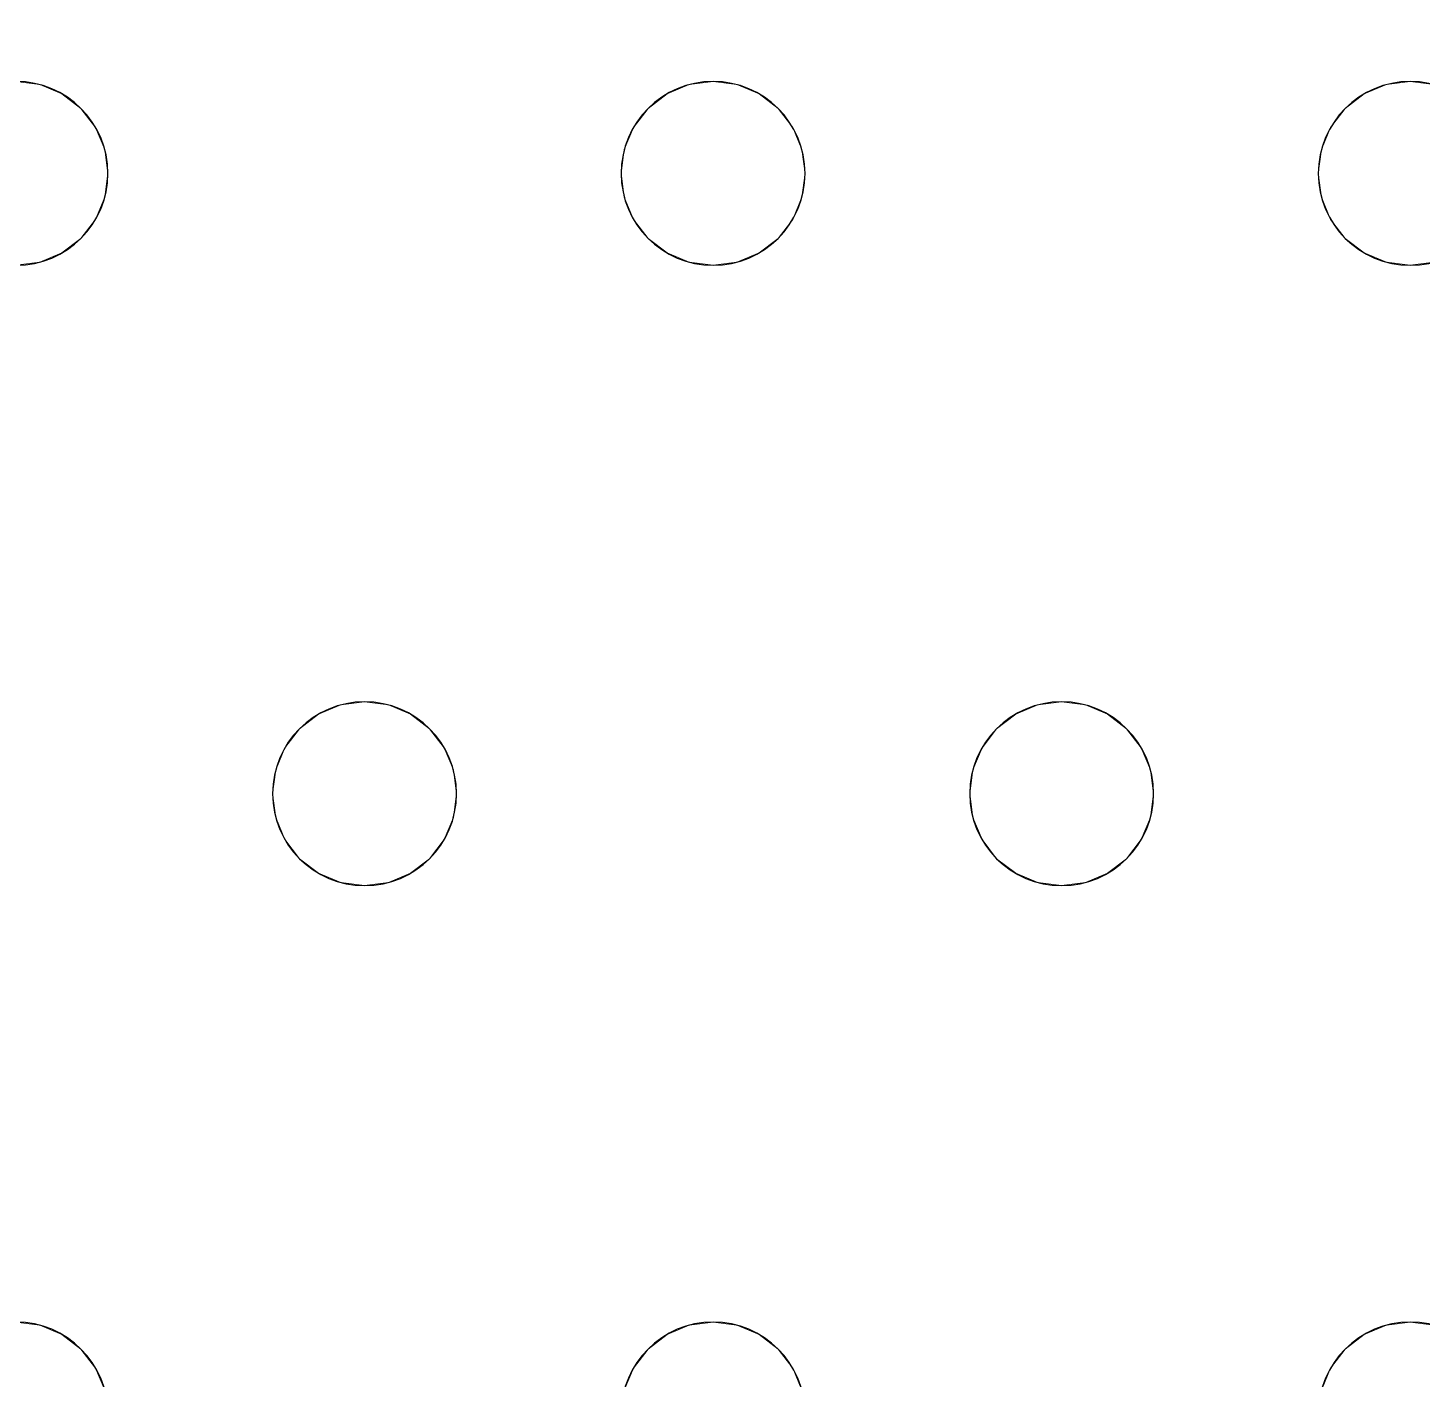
# Model space of a CAD drawing. Header units: millimetres. Extents: x -1 to 1601, y -701 to 1.
# Drawn here: x 1109 to 1169.6, y -150.5 to -91.7 of the extents above; entities that cross this region are included whole.
import ezdxf

# ---------------------------------------------------------------- set-up
doc = ezdxf.new("R2010")
doc.units = ezdxf.units.MM
doc.layers.add('IQ_200_3D', color=1, linetype='Continuous')
doc.layers.add('IQ_204_2D', color=7, linetype='Continuous')

msp = doc.modelspace()

# ---------------------------------------------------------------- linework, layer by layer
at = {"layer": 'IQ_200_3D', "lineweight": 18}
for points, invisible_edges in [([(122.762, -68.034, 850), (1477.238, -68.034, 850), (1477.238, -397.966, 850), (122.762, -397.966, 850)], 10), ([(122.762, -68.034, 860), (122.762, -397.966, 860), (1477.238, -397.966, 860), (1477.238, -68.034, 860)], 5), ([(1138.784, -94, 888), (1137.749, -94.136, 888), (1108.451, -94, 888), (845.451, -73, 888)], 14), ([(1169.118, -94, 888), (1138.784, -94, 888), (845.451, -73, 888), (1475.351, -73, 888)], 11), ([(1138.784, -94, 890), (1169.118, -94, 890), (845.451, -73, 890), (1108.451, -94, 890)], 15), ([(1169.118, -94, 890), (1475.351, -73, 890), (845.451, -73, 890)], 13), ([(1199.451, -94, 888), (1198.416, -94.136, 888), (1169.118, -94, 888), (1475.351, -73, 888)], 14), ([(1169.118, -94, 890), (1198.416, -94.136, 890), (1199.451, -94, 890), (1475.351, -73, 890)], 13), ([(1108.451, -94, 888), (1109.486, -94.136, 888), (1109.486, -94.136, 890), (1108.451, -94, 890)], 10), ([(1109.486, -94.136, 888), (1108.451, -94, 888), (1137.749, -94.136, 888), (1136.784, -94.536, 888)], 10), ([(1137.749, -94.136, 890), (1138.784, -94, 890), (1108.451, -94, 890), (1109.486, -94.136, 890)], 10), ([(1137.749, -94.136, 888), (1138.784, -94, 888), (1138.784, -94, 890), (1137.749, -94.136, 890)], 10), ([(1138.784, -94, 888), (1139.82, -94.136, 888), (1139.82, -94.136, 890), (1138.784, -94, 890)], 10), ([(1168.082, -94.136, 888), (1139.82, -94.136, 888), (1138.784, -94, 888), (1169.118, -94, 888)], 5), ([(1168.082, -94.136, 890), (1169.118, -94, 890), (1138.784, -94, 890), (1139.82, -94.136, 890)], 10), ([(1168.082, -94.136, 888), (1169.118, -94, 888), (1169.118, -94, 890), (1168.082, -94.136, 890)], 10), ([(1169.118, -94, 888), (1170.153, -94.136, 888), (1170.153, -94.136, 890), (1169.118, -94, 890)], 10), ([(1170.153, -94.136, 888), (1169.118, -94, 888), (1198.416, -94.136, 888), (1197.451, -94.536, 888)], 10), ([(1169.118, -94, 890), (1170.153, -94.136, 890), (1198.416, -94.136, 890)], 14), ([(1110.451, -94.536, 890), (1109.486, -94.136, 890), (1109.486, -94.136, 888), (1110.451, -94.536, 888)], 10), ([(1110.451, -94.536, 888), (1109.486, -94.136, 888), (1136.784, -94.536, 888), (1135.956, -95.172, 888)], 10), ([(1136.784, -94.536, 890), (1137.749, -94.136, 890), (1109.486, -94.136, 890), (1110.451, -94.536, 890)], 10), ([(1111.279, -95.172, 890), (1110.451, -94.536, 890), (1110.451, -94.536, 888), (1111.279, -95.172, 888)], 10), ([(1111.279, -95.172, 888), (1110.451, -94.536, 888), (1135.956, -95.172, 888), (1135.32, -96, 888)], 10), ([(1135.956, -95.172, 890), (1136.784, -94.536, 890), (1110.451, -94.536, 890), (1111.279, -95.172, 890)], 10), ([(1136.784, -94.536, 890), (1135.956, -95.172, 890), (1135.956, -95.172, 888), (1136.784, -94.536, 888)], 10), ([(1137.749, -94.136, 890), (1136.784, -94.536, 890), (1136.784, -94.536, 888), (1137.749, -94.136, 888)], 10), ([(1140.784, -94.536, 890), (1139.82, -94.136, 890), (1139.82, -94.136, 888), (1140.784, -94.536, 888)], 10), ([(1167.118, -94.536, 888), (1140.784, -94.536, 888), (1139.82, -94.136, 888), (1168.082, -94.136, 888)], 5), ([(1167.118, -94.536, 890), (1168.082, -94.136, 890), (1139.82, -94.136, 890), (1140.784, -94.536, 890)], 10), ([(1141.613, -95.172, 890), (1140.784, -94.536, 890), (1140.784, -94.536, 888), (1141.613, -95.172, 888)], 10), ([(1141.613, -95.172, 888), (1140.784, -94.536, 888), (1166.289, -95.172, 888), (1165.653, -96, 888)], 10), ([(1140.784, -94.536, 888), (1167.118, -94.536, 888), (1166.289, -95.172, 888)], 13), ([(1166.289, -95.172, 890), (1167.118, -94.536, 890), (1140.784, -94.536, 890), (1141.613, -95.172, 890)], 10), ([(1167.118, -94.536, 890), (1166.289, -95.172, 890), (1166.289, -95.172, 888), (1167.118, -94.536, 888)], 10), ([(1168.082, -94.136, 890), (1167.118, -94.536, 890), (1167.118, -94.536, 888), (1168.082, -94.136, 888)], 10), ([(1111.915, -96, 890), (1111.279, -95.172, 890), (1111.279, -95.172, 888), (1111.915, -96, 888)], 10), ([(1111.915, -96, 888), (1111.279, -95.172, 888), (1135.32, -96, 888), (1134.921, -96.965, 888)], 10), ([(1135.32, -96, 890), (1135.956, -95.172, 890), (1111.279, -95.172, 890), (1111.915, -96, 890)], 10), ([(1135.956, -95.172, 890), (1135.32, -96, 890), (1135.32, -96, 888), (1135.956, -95.172, 888)], 10), ([(1142.248, -96, 890), (1141.613, -95.172, 890), (1141.613, -95.172, 888), (1142.248, -96, 888)], 10), ([(1142.248, -96, 888), (1141.613, -95.172, 888), (1165.653, -96, 888), (1165.254, -96.965, 888)], 10), ([(1165.653, -96, 890), (1166.289, -95.172, 890), (1141.613, -95.172, 890), (1142.248, -96, 890)], 10), ([(1166.289, -95.172, 890), (1165.653, -96, 890), (1165.653, -96, 888), (1166.289, -95.172, 888)], 10), ([(1112.315, -96.965, 890), (1111.915, -96, 890), (1111.915, -96, 888), (1112.315, -96.965, 888)], 10), ([(1112.315, -96.965, 888), (1111.915, -96, 888), (1134.921, -96.965, 888), (1134.784, -98, 888)], 10), ([(1112.315, -96.965, 890), (1134.784, -98, 890), (1134.921, -96.965, 890), (1111.915, -96, 890)], 5), ([(1111.915, -96, 890), (1134.921, -96.965, 890), (1135.32, -96, 890)], 13), ([(1135.32, -96, 890), (1134.921, -96.965, 890), (1134.921, -96.965, 888), (1135.32, -96, 888)], 10), ([(1142.648, -96.965, 890), (1142.248, -96, 890), (1142.248, -96, 888), (1142.648, -96.965, 888)], 10), ([(1142.248, -96, 888), (1165.254, -96.965, 888), (1142.648, -96.965, 888)], 3), ([(1165.254, -96.965, 890), (1165.653, -96, 890), (1142.248, -96, 890), (1142.648, -96.965, 890)], 10), ([(1165.653, -96, 890), (1165.254, -96.965, 890), (1165.254, -96.965, 888), (1165.653, -96, 888)], 10), ([(1112.451, -98, 890), (1112.315, -96.965, 890), (1112.315, -96.965, 888), (1112.451, -98, 888)], 2), ([(1134.784, -98, 888), (1134.921, -99.035, 888), (1112.451, -98, 888), (1112.315, -96.965, 888)], 10), ([(1134.784, -98, 890), (1112.315, -96.965, 890), (1112.451, -98, 890), (1134.921, -99.035, 890)], 5), ([(1134.921, -96.965, 890), (1134.784, -98, 890), (1134.784, -98, 888), (1134.921, -96.965, 888)], 8), ([(1142.784, -98, 890), (1142.648, -96.965, 890), (1142.648, -96.965, 888), (1142.784, -98, 888)], 2), ([(1165.118, -98, 888), (1142.784, -98, 888), (1142.648, -96.965, 888), (1165.254, -96.965, 888)], 5), ([(1165.118, -98, 890), (1165.254, -96.965, 890), (1142.648, -96.965, 890), (1142.784, -98, 890)], 10), ([(1165.254, -96.965, 890), (1165.118, -98, 890), (1165.118, -98, 888), (1165.254, -96.965, 888)], 8), ([(1112.315, -99.035, 890), (1112.451, -98, 890), (1112.451, -98, 888), (1112.315, -99.035, 888)], 8), ([(1112.315, -99.035, 888), (1112.451, -98, 888), (1134.921, -99.035, 888), (1135.32, -100, 888)], 10), ([(1112.315, -99.035, 890), (1135.32, -100, 890), (1134.921, -99.035, 890), (1112.451, -98, 890)], 5), ([(1134.784, -98, 890), (1134.921, -99.035, 890), (1134.921, -99.035, 888), (1134.784, -98, 888)], 2), ([(1142.648, -99.035, 890), (1142.784, -98, 890), (1142.784, -98, 888), (1142.648, -99.035, 888)], 8), ([(1142.784, -98, 888), (1165.118, -98, 888), (1165.254, -99.035, 888), (1142.648, -99.035, 888)], 5), ([(1142.648, -99.035, 890), (1165.653, -100, 890), (1165.254, -99.035, 890), (1142.784, -98, 890)], 5), ([(1165.254, -99.035, 890), (1165.118, -98, 890), (1142.784, -98, 890)], 14), ([(1165.118, -98, 890), (1165.254, -99.035, 890), (1165.254, -99.035, 888), (1165.118, -98, 888)], 2), ([(1111.915, -100, 890), (1112.315, -99.035, 890), (1112.315, -99.035, 888), (1111.915, -100, 888)], 10), ([(1111.915, -100, 888), (1112.315, -99.035, 888), (1135.32, -100, 888), (1123.618, -121, 888)], 14), ([(1111.915, -100, 890), (1123.618, -121, 890), (1135.32, -100, 890), (1112.315, -99.035, 890)], 7), ([(1134.921, -99.035, 890), (1135.32, -100, 890), (1135.32, -100, 888), (1134.921, -99.035, 888)], 10), ([(1142.248, -100, 890), (1142.648, -99.035, 890), (1142.648, -99.035, 888), (1142.248, -100, 888)], 10), ([(1165.653, -100, 888), (1142.248, -100, 888), (1142.648, -99.035, 888), (1165.254, -99.035, 888)], 5), ([(1165.653, -100, 890), (1142.648, -99.035, 890), (1142.248, -100, 890), (1153.951, -121, 890)], 13), ([(1165.254, -99.035, 890), (1165.653, -100, 890), (1165.653, -100, 888), (1165.254, -99.035, 888)], 10), ([(1111.279, -100.828, 890), (1111.915, -100, 890), (1111.915, -100, 888), (1111.279, -100.828, 888)], 10), ([(1123.618, -121, 888), (1111.279, -100.828, 888), (1111.915, -100, 888)], 13), ([(1123.618, -121, 890), (1111.915, -100, 890), (1111.279, -100.828, 890), (1122.582, -121.136, 890)], 5), ([(1135.956, -100.828, 888), (1124.653, -121.136, 888), (1123.618, -121, 888), (1135.32, -100, 888)], 5), ([(1123.618, -121, 890), (1135.956, -100.828, 890), (1135.32, -100, 890)], 13), ([(1135.32, -100, 890), (1135.956, -100.828, 890), (1135.956, -100.828, 888), (1135.32, -100, 888)], 10), ([(1141.613, -100.828, 890), (1142.248, -100, 890), (1142.248, -100, 888), (1141.613, -100.828, 888)], 10), ([(1153.951, -121, 888), (1152.916, -121.136, 888), (1141.613, -100.828, 888), (1142.248, -100, 888)], 10), ([(1141.613, -100.828, 890), (1153.951, -121, 890), (1142.248, -100, 890)], 3), ([(1153.951, -121, 888), (1142.248, -100, 888), (1165.653, -100, 888), (1166.289, -100.828, 888)], 11), ([(1153.951, -121, 890), (1154.986, -121.136, 890), (1166.289, -100.828, 890), (1165.653, -100, 890)], 10), ([(1165.653, -100, 890), (1166.289, -100.828, 890), (1166.289, -100.828, 888), (1165.653, -100, 888)], 10), ([(1110.451, -101.464, 890), (1111.279, -100.828, 890), (1111.279, -100.828, 888), (1110.451, -101.464, 888)], 10), ([(1122.582, -121.136, 888), (1110.451, -101.464, 888), (1111.279, -100.828, 888), (1123.618, -121, 888)], 5), ([(1122.582, -121.136, 890), (1111.279, -100.828, 890), (1110.451, -101.464, 890)], 13), ([(1124.653, -121.136, 890), (1136.784, -101.464, 890), (1135.956, -100.828, 890), (1123.618, -121, 890)], 5), ([(1136.784, -101.464, 888), (1125.618, -121.536, 888), (1124.653, -121.136, 888), (1135.956, -100.828, 888)], 5), ([(1135.956, -100.828, 890), (1136.784, -101.464, 890), (1136.784, -101.464, 888), (1135.956, -100.828, 888)], 10), ([(1140.784, -101.464, 890), (1141.613, -100.828, 890), (1141.613, -100.828, 888), (1140.784, -101.464, 888)], 10), ([(1152.916, -121.136, 888), (1151.951, -121.536, 888), (1140.784, -101.464, 888), (1141.613, -100.828, 888)], 10), ([(1141.613, -100.828, 890), (1140.784, -101.464, 890), (1152.916, -121.136, 890), (1153.951, -121, 890)], 10), ([(1154.986, -121.136, 888), (1153.951, -121, 888), (1166.289, -100.828, 888), (1167.118, -101.464, 888)], 10), ([(1167.118, -101.464, 890), (1166.289, -100.828, 890), (1154.986, -121.136, 890), (1155.951, -121.536, 890)], 10), ([(1166.289, -100.828, 890), (1167.118, -101.464, 890), (1167.118, -101.464, 888), (1166.289, -100.828, 888)], 10), ([(1109.486, -101.864, 888), (1108.451, -102, 888), (1108.451, -102, 890), (1109.486, -101.864, 890)], 10), ([(1108.451, -102, 888), (1109.486, -101.864, 888), (1120.789, -122.172, 888), (1120.154, -123, 888)], 10), ([(1120.789, -122.172, 890), (1121.618, -121.536, 890), (1109.486, -101.864, 890), (1108.451, -102, 890)], 10), ([(1109.486, -101.864, 890), (1110.451, -101.464, 890), (1110.451, -101.464, 888), (1109.486, -101.864, 888)], 10), ([(1121.618, -121.536, 888), (1109.486, -101.864, 888), (1110.451, -101.464, 888), (1122.582, -121.136, 888)], 5), ([(1121.618, -121.536, 890), (1122.582, -121.136, 890), (1110.451, -101.464, 890), (1109.486, -101.864, 890)], 10), ([(1121.618, -121.536, 888), (1120.789, -122.172, 888), (1109.486, -101.864, 888)], 14), ([(1125.618, -121.536, 890), (1137.749, -101.864, 890), (1136.784, -101.464, 890), (1124.653, -121.136, 890)], 5), ([(1137.749, -101.864, 888), (1126.446, -122.172, 888), (1125.618, -121.536, 888), (1136.784, -101.464, 888)], 5), ([(1137.749, -101.864, 890), (1125.618, -121.536, 890), (1126.446, -122.172, 890)], 13), ([(1126.446, -122.172, 888), (1137.749, -101.864, 888), (1138.784, -102, 888)], 13), ([(1138.784, -102, 890), (1137.749, -101.864, 890), (1126.446, -122.172, 890), (1127.082, -123, 890)], 10), ([(1136.784, -101.464, 890), (1137.749, -101.864, 890), (1137.749, -101.864, 888), (1136.784, -101.464, 888)], 10), ([(1138.784, -102, 888), (1137.749, -101.864, 888), (1137.749, -101.864, 890), (1138.784, -102, 890)], 10), ([(1139.82, -101.864, 888), (1138.784, -102, 888), (1138.784, -102, 890), (1139.82, -101.864, 890)], 10), ([(1138.784, -102, 888), (1139.82, -101.864, 888), (1151.122, -122.172, 888), (1150.487, -123, 888)], 10), ([(1151.122, -122.172, 890), (1151.951, -121.536, 890), (1139.82, -101.864, 890), (1138.784, -102, 890)], 10), ([(1139.82, -101.864, 890), (1140.784, -101.464, 890), (1140.784, -101.464, 888), (1139.82, -101.864, 888)], 10), ([(1151.951, -121.536, 888), (1151.122, -122.172, 888), (1139.82, -101.864, 888), (1140.784, -101.464, 888)], 10), ([(1140.784, -101.464, 890), (1139.82, -101.864, 890), (1151.951, -121.536, 890), (1152.916, -121.136, 890)], 10), ([(1167.118, -101.464, 888), (1168.082, -101.864, 888), (1155.951, -121.536, 888), (1154.986, -121.136, 888)], 10), ([(1168.082, -101.864, 890), (1167.118, -101.464, 890), (1155.951, -121.536, 890), (1156.779, -122.172, 890)], 10), ([(1168.082, -101.864, 888), (1169.118, -102, 888), (1156.779, -122.172, 888), (1155.951, -121.536, 888)], 10), ([(1169.118, -102, 890), (1168.082, -101.864, 890), (1156.779, -122.172, 890), (1157.415, -123, 890)], 10), ([(1167.118, -101.464, 890), (1168.082, -101.864, 890), (1168.082, -101.864, 888), (1167.118, -101.464, 888)], 10), ([(1169.118, -102, 888), (1168.082, -101.864, 888), (1168.082, -101.864, 890), (1169.118, -102, 890)], 10), ([(1170.153, -101.864, 888), (1169.118, -102, 888), (1169.118, -102, 890), (1170.153, -101.864, 890)], 10), ([(1169.118, -102, 888), (1170.153, -101.864, 888), (1181.456, -122.172, 888), (1180.82, -123, 888)], 10), ([(1181.456, -122.172, 890), (1170.153, -101.864, 890), (1169.118, -102, 890)], 13), ([(1096.748, -123, 888), (1096.113, -122.172, 888), (1108.451, -102, 888), (1120.154, -123, 888)], 14), ([(1120.154, -123, 890), (1120.789, -122.172, 890), (1108.451, -102, 890), (1096.748, -123, 890)], 14), ([(1127.082, -123, 888), (1126.446, -122.172, 888), (1138.784, -102, 888), (1150.487, -123, 888)], 14), ([(1138.784, -102, 890), (1127.082, -123, 890), (1150.487, -123, 890), (1151.122, -122.172, 890)], 11), ([(1169.118, -102, 888), (1180.82, -123, 888), (1157.415, -123, 888), (1156.779, -122.172, 888)], 11), ([(1180.82, -123, 890), (1181.456, -122.172, 890), (1169.118, -102, 890), (1157.415, -123, 890)], 14), ([(1122.582, -121.136, 890), (1121.618, -121.536, 890), (1121.618, -121.536, 888), (1122.582, -121.136, 888)], 10), ([(1122.582, -121.136, 888), (1123.618, -121, 888), (1123.618, -121, 890), (1122.582, -121.136, 890)], 10), ([(1123.618, -121, 888), (1124.653, -121.136, 888), (1124.653, -121.136, 890), (1123.618, -121, 890)], 10), ([(1125.618, -121.536, 890), (1124.653, -121.136, 890), (1124.653, -121.136, 888), (1125.618, -121.536, 888)], 10), ([(1152.916, -121.136, 890), (1151.951, -121.536, 890), (1151.951, -121.536, 888), (1152.916, -121.136, 888)], 10), ([(1152.916, -121.136, 888), (1153.951, -121, 888), (1153.951, -121, 890), (1152.916, -121.136, 890)], 10), ([(1153.951, -121, 888), (1154.986, -121.136, 888), (1154.986, -121.136, 890), (1153.951, -121, 890)], 10), ([(1155.951, -121.536, 890), (1154.986, -121.136, 890), (1154.986, -121.136, 888), (1155.951, -121.536, 888)], 10), ([(1121.618, -121.536, 890), (1120.789, -122.172, 890), (1120.789, -122.172, 888), (1121.618, -121.536, 888)], 10), ([(1126.446, -122.172, 890), (1125.618, -121.536, 890), (1125.618, -121.536, 888), (1126.446, -122.172, 888)], 10), ([(1151.951, -121.536, 890), (1151.122, -122.172, 890), (1151.122, -122.172, 888), (1151.951, -121.536, 888)], 10), ([(1156.779, -122.172, 890), (1155.951, -121.536, 890), (1155.951, -121.536, 888), (1156.779, -122.172, 888)], 10), ([(1120.789, -122.172, 890), (1120.154, -123, 890), (1120.154, -123, 888), (1120.789, -122.172, 888)], 10), ([(1127.082, -123, 890), (1126.446, -122.172, 890), (1126.446, -122.172, 888), (1127.082, -123, 888)], 10), ([(1151.122, -122.172, 890), (1150.487, -123, 890), (1150.487, -123, 888), (1151.122, -122.172, 888)], 10), ([(1157.415, -123, 890), (1156.779, -122.172, 890), (1156.779, -122.172, 888), (1157.415, -123, 888)], 10), ([(1096.748, -123, 888), (1120.154, -123, 888), (1119.754, -123.965, 888), (1097.148, -123.965, 888)], 5), ([(1119.754, -123.965, 890), (1120.154, -123, 890), (1096.748, -123, 890), (1097.148, -123.965, 890)], 10), ([(1120.154, -123, 890), (1119.754, -123.965, 890), (1119.754, -123.965, 888), (1120.154, -123, 888)], 10), ([(1127.481, -123.965, 890), (1127.082, -123, 890), (1127.082, -123, 888), (1127.481, -123.965, 888)], 10), ([(1127.082, -123, 888), (1150.487, -123, 888), (1150.087, -123.965, 888)], 13), ([(1150.087, -123.965, 888), (1149.951, -125, 888), (1127.481, -123.965, 888), (1127.082, -123, 888)], 10), ([(1150.087, -123.965, 890), (1150.487, -123, 890), (1127.082, -123, 890), (1127.481, -123.965, 890)], 10), ([(1150.487, -123, 890), (1150.087, -123.965, 890), (1150.087, -123.965, 888), (1150.487, -123, 888)], 10), ([(1157.815, -123.965, 890), (1157.415, -123, 890), (1157.415, -123, 888), (1157.815, -123.965, 888)], 10), ([(1180.421, -123.965, 888), (1157.815, -123.965, 888), (1157.415, -123, 888), (1180.82, -123, 888)], 5), ([(1180.82, -123, 890), (1157.415, -123, 890), (1180.421, -123.965, 890)], 3), ([(1157.815, -123.965, 890), (1180.284, -125, 890), (1180.421, -123.965, 890), (1157.415, -123, 890)], 5), ([(1119.618, -125, 888), (1097.284, -125, 888), (1097.148, -123.965, 888), (1119.754, -123.965, 888)], 5), ([(1119.618, -125, 890), (1119.754, -123.965, 890), (1097.148, -123.965, 890), (1097.284, -125, 890)], 10), ([(1119.754, -123.965, 890), (1119.618, -125, 890), (1119.618, -125, 888), (1119.754, -123.965, 888)], 8), ([(1127.618, -125, 890), (1127.481, -123.965, 890), (1127.481, -123.965, 888), (1127.618, -125, 888)], 2), ([(1149.951, -125, 888), (1150.087, -126.035, 888), (1127.618, -125, 888), (1127.481, -123.965, 888)], 10), ([(1149.951, -125, 890), (1150.087, -123.965, 890), (1127.481, -123.965, 890), (1127.618, -125, 890)], 10), ([(1150.087, -123.965, 890), (1149.951, -125, 890), (1149.951, -125, 888), (1150.087, -123.965, 888)], 8), ([(1157.951, -125, 890), (1157.815, -123.965, 890), (1157.815, -123.965, 888), (1157.951, -125, 888)], 2), ([(1157.951, -125, 888), (1157.815, -123.965, 888), (1180.284, -125, 888), (1180.421, -126.035, 888)], 10), ([(1157.815, -123.965, 888), (1180.421, -123.965, 888), (1180.284, -125, 888)], 13), ([(1157.951, -125, 890), (1180.421, -126.035, 890), (1180.284, -125, 890), (1157.815, -123.965, 890)], 5), ([(1119.754, -126.035, 888), (1097.148, -126.035, 888), (1097.284, -125, 888), (1119.618, -125, 888)], 5), ([(1119.754, -126.035, 890), (1119.618, -125, 890), (1097.284, -125, 890), (1097.148, -126.035, 890)], 10), ([(1119.618, -125, 890), (1119.754, -126.035, 890), (1119.754, -126.035, 888), (1119.618, -125, 888)], 2), ([(1127.481, -126.035, 890), (1127.618, -125, 890), (1127.618, -125, 888), (1127.481, -126.035, 888)], 8), ([(1127.618, -125, 888), (1150.087, -126.035, 888), (1127.481, -126.035, 888)], 3), ([(1150.087, -126.035, 890), (1149.951, -125, 890), (1127.618, -125, 890), (1127.481, -126.035, 890)], 10), ([(1149.951, -125, 890), (1150.087, -126.035, 890), (1150.087, -126.035, 888), (1149.951, -125, 888)], 2), ([(1157.815, -126.035, 890), (1157.951, -125, 890), (1157.951, -125, 888), (1157.815, -126.035, 888)], 8), ([(1157.815, -126.035, 888), (1157.951, -125, 888), (1180.421, -126.035, 888), (1180.82, -127, 888)], 10), ([(1180.421, -126.035, 890), (1157.951, -125, 890), (1157.815, -126.035, 890)], 13), ([(1120.154, -127, 888), (1096.748, -127, 888), (1097.148, -126.035, 888), (1119.754, -126.035, 888)], 5), ([(1120.154, -127, 890), (1097.148, -126.035, 890), (1096.748, -127, 890), (1108.451, -148, 890)], 13), ([(1119.754, -126.035, 890), (1097.148, -126.035, 890), (1120.154, -127, 890)], 3), ([(1119.754, -126.035, 890), (1120.154, -127, 890), (1120.154, -127, 888), (1119.754, -126.035, 888)], 10), ([(1127.082, -127, 890), (1127.481, -126.035, 890), (1127.481, -126.035, 888), (1127.082, -127, 888)], 10), ([(1150.487, -127, 888), (1127.082, -127, 888), (1127.481, -126.035, 888), (1150.087, -126.035, 888)], 5), ([(1150.487, -127, 890), (1150.087, -126.035, 890), (1127.481, -126.035, 890), (1127.082, -127, 890)], 10), ([(1150.087, -126.035, 890), (1150.487, -127, 890), (1150.487, -127, 888), (1150.087, -126.035, 888)], 10), ([(1157.415, -127, 890), (1157.815, -126.035, 890), (1157.815, -126.035, 888), (1157.415, -127, 888)], 10), ([(1157.415, -127, 888), (1157.815, -126.035, 888), (1180.82, -127, 888), (1169.118, -148, 888)], 14), ([(1180.82, -127, 890), (1180.421, -126.035, 890), (1157.815, -126.035, 890), (1157.415, -127, 890)], 10), ([(1108.451, -148, 888), (1096.113, -127.828, 888), (1096.748, -127, 888), (1120.154, -127, 888)], 13), ([(1108.451, -148, 888), (1120.154, -127, 888), (1120.789, -127.828, 888), (1109.486, -148.136, 888)], 5), ([(1120.789, -127.828, 890), (1120.154, -127, 890), (1108.451, -148, 890), (1109.486, -148.136, 890)], 10), ([(1120.154, -127, 890), (1120.789, -127.828, 890), (1120.789, -127.828, 888), (1120.154, -127, 888)], 10), ([(1126.446, -127.828, 890), (1127.082, -127, 890), (1127.082, -127, 888), (1126.446, -127.828, 888)], 10), ([(1138.784, -148, 888), (1126.446, -127.828, 888), (1127.082, -127, 888), (1150.487, -127, 888)], 13), ([(1138.784, -148, 890), (1127.082, -127, 890), (1126.446, -127.828, 890)], 13), ([(1138.784, -148, 890), (1151.122, -127.828, 890), (1150.487, -127, 890), (1127.082, -127, 890)], 13), ([(1151.122, -127.828, 888), (1139.82, -148.136, 888), (1138.784, -148, 888), (1150.487, -127, 888)], 5), ([(1150.487, -127, 890), (1151.122, -127.828, 890), (1151.122, -127.828, 888), (1150.487, -127, 888)], 10), ([(1156.779, -127.828, 890), (1157.415, -127, 890), (1157.415, -127, 888), (1156.779, -127.828, 888)], 10), ([(1156.779, -127.828, 888), (1157.415, -127, 888), (1169.118, -148, 888)], 14), ([(1169.118, -148, 890), (1157.415, -127, 890), (1156.779, -127.828, 890), (1168.082, -148.136, 890)], 5), ([(1169.118, -148, 890), (1181.456, -127.828, 890), (1180.82, -127, 890), (1157.415, -127, 890)], 13), ([(1181.456, -127.828, 888), (1170.153, -148.136, 888), (1169.118, -148, 888), (1180.82, -127, 888)], 5), ([(1109.486, -148.136, 888), (1120.789, -127.828, 888), (1121.618, -128.464, 888), (1110.451, -148.536, 888)], 5), ([(1121.618, -128.464, 890), (1120.789, -127.828, 890), (1109.486, -148.136, 890), (1110.451, -148.536, 890)], 10), ([(1120.789, -127.828, 890), (1121.618, -128.464, 890), (1121.618, -128.464, 888), (1120.789, -127.828, 888)], 10), ([(1125.618, -128.464, 890), (1126.446, -127.828, 890), (1126.446, -127.828, 888), (1125.618, -128.464, 888)], 10), ([(1137.749, -148.136, 888), (1125.618, -128.464, 888), (1126.446, -127.828, 888), (1138.784, -148, 888)], 5), ([(1137.749, -148.136, 890), (1138.784, -148, 890), (1126.446, -127.828, 890), (1125.618, -128.464, 890)], 10), ([(1139.82, -148.136, 890), (1151.951, -128.464, 890), (1151.122, -127.828, 890), (1138.784, -148, 890)], 5), ([(1151.951, -128.464, 888), (1140.784, -148.536, 888), (1139.82, -148.136, 888), (1151.122, -127.828, 888)], 5), ([(1151.122, -127.828, 890), (1151.951, -128.464, 890), (1151.951, -128.464, 888), (1151.122, -127.828, 888)], 10), ([(1155.951, -128.464, 890), (1156.779, -127.828, 890), (1156.779, -127.828, 888), (1155.951, -128.464, 888)], 10), ([(1168.082, -148.136, 888), (1155.951, -128.464, 888), (1156.779, -127.828, 888), (1169.118, -148, 888)], 5), ([(1168.082, -148.136, 890), (1156.779, -127.828, 890), (1155.951, -128.464, 890), (1167.118, -148.536, 890)], 5), ([(1181.456, -127.828, 890), (1169.118, -148, 890), (1170.153, -148.136, 890)], 13), ([(1110.451, -148.536, 888), (1121.618, -128.464, 888), (1122.582, -128.864, 888), (1111.279, -149.172, 888)], 5), ([(1122.582, -128.864, 890), (1121.618, -128.464, 890), (1110.451, -148.536, 890), (1111.279, -149.172, 890)], 10), ([(1121.618, -128.464, 890), (1122.582, -128.864, 890), (1122.582, -128.864, 888), (1121.618, -128.464, 888)], 10), ([(1124.653, -128.864, 890), (1125.618, -128.464, 890), (1125.618, -128.464, 888), (1124.653, -128.864, 888)], 10), ([(1136.784, -148.536, 888), (1124.653, -128.864, 888), (1125.618, -128.464, 888), (1137.749, -148.136, 888)], 5), ([(1136.784, -148.536, 890), (1137.749, -148.136, 890), (1125.618, -128.464, 890), (1124.653, -128.864, 890)], 10), ([(1140.784, -148.536, 890), (1152.916, -128.864, 890), (1151.951, -128.464, 890), (1139.82, -148.136, 890)], 5), ([(1140.784, -148.536, 888), (1151.951, -128.464, 888), (1152.916, -128.864, 888)], 13), ([(1151.951, -128.464, 890), (1152.916, -128.864, 890), (1152.916, -128.864, 888), (1151.951, -128.464, 888)], 10), ([(1154.986, -128.864, 890), (1155.951, -128.464, 890), (1155.951, -128.464, 888), (1154.986, -128.864, 888)], 10), ([(1167.118, -148.536, 888), (1154.986, -128.864, 888), (1155.951, -128.464, 888), (1168.082, -148.136, 888)], 5), ([(1167.118, -148.536, 890), (1155.951, -128.464, 890), (1154.986, -128.864, 890)], 13), ([(1122.582, -128.864, 888), (1123.618, -129, 888), (1111.279, -149.172, 888)], 14), ([(1111.279, -149.172, 890), (1111.915, -150, 890), (1123.618, -129, 890), (1122.582, -128.864, 890)], 10), ([(1111.915, -150, 888), (1111.279, -149.172, 888), (1123.618, -129, 888), (1135.32, -150, 888)], 14), ([(1135.32, -150, 890), (1135.956, -149.172, 890), (1123.618, -129, 890), (1111.915, -150, 890)], 14), ([(1123.618, -129, 888), (1122.582, -128.864, 888), (1122.582, -128.864, 890), (1123.618, -129, 890)], 10), ([(1124.653, -128.864, 888), (1123.618, -129, 888), (1123.618, -129, 890), (1124.653, -128.864, 890)], 10), ([(1135.956, -149.172, 888), (1123.618, -129, 888), (1124.653, -128.864, 888), (1136.784, -148.536, 888)], 5), ([(1135.956, -149.172, 890), (1136.784, -148.536, 890), (1124.653, -128.864, 890), (1123.618, -129, 890)], 10), ([(1123.618, -129, 888), (1135.956, -149.172, 888), (1135.32, -150, 888)], 13), ([(1152.916, -128.864, 888), (1153.951, -129, 888), (1141.613, -149.172, 888), (1140.784, -148.536, 888)], 10), ([(1141.613, -149.172, 890), (1153.951, -129, 890), (1152.916, -128.864, 890), (1140.784, -148.536, 890)], 5), ([(1142.248, -150, 888), (1141.613, -149.172, 888), (1153.951, -129, 888)], 14), ([(1153.951, -129, 890), (1141.613, -149.172, 890), (1142.248, -150, 890)], 13), ([(1165.653, -150, 888), (1165.254, -150.965, 888), (1142.248, -150, 888), (1153.951, -129, 888)], 14), ([(1165.653, -150, 890), (1166.289, -149.172, 890), (1153.951, -129, 890), (1142.248, -150, 890)], 14), ([(1153.951, -129, 888), (1152.916, -128.864, 888), (1152.916, -128.864, 890), (1153.951, -129, 890)], 10), ([(1154.986, -128.864, 888), (1153.951, -129, 888), (1153.951, -129, 890), (1154.986, -128.864, 890)], 10), ([(1166.289, -149.172, 888), (1153.951, -129, 888), (1154.986, -128.864, 888), (1167.118, -148.536, 888)], 5), ([(1166.289, -149.172, 890), (1167.118, -148.536, 890), (1154.986, -128.864, 890), (1153.951, -129, 890)], 10), ([(1166.289, -149.172, 888), (1165.653, -150, 888), (1153.951, -129, 888)], 14), ([(1108.451, -148, 888), (1109.486, -148.136, 888), (1109.486, -148.136, 890), (1108.451, -148, 890)], 10), ([(1137.749, -148.136, 888), (1138.784, -148, 888), (1138.784, -148, 890), (1137.749, -148.136, 890)], 10), ([(1138.784, -148, 888), (1139.82, -148.136, 888), (1139.82, -148.136, 890), (1138.784, -148, 890)], 10), ([(1168.082, -148.136, 888), (1169.118, -148, 888), (1169.118, -148, 890), (1168.082, -148.136, 890)], 10), ([(1169.118, -148, 888), (1170.153, -148.136, 888), (1170.153, -148.136, 890), (1169.118, -148, 890)], 10), ([(1110.451, -148.536, 890), (1109.486, -148.136, 890), (1109.486, -148.136, 888), (1110.451, -148.536, 888)], 10), ([(1111.279, -149.172, 890), (1110.451, -148.536, 890), (1110.451, -148.536, 888), (1111.279, -149.172, 888)], 10), ([(1136.784, -148.536, 890), (1135.956, -149.172, 890), (1135.956, -149.172, 888), (1136.784, -148.536, 888)], 10), ([(1137.749, -148.136, 890), (1136.784, -148.536, 890), (1136.784, -148.536, 888), (1137.749, -148.136, 888)], 10), ([(1140.784, -148.536, 890), (1139.82, -148.136, 890), (1139.82, -148.136, 888), (1140.784, -148.536, 888)], 10), ([(1141.613, -149.172, 890), (1140.784, -148.536, 890), (1140.784, -148.536, 888), (1141.613, -149.172, 888)], 10), ([(1167.118, -148.536, 890), (1166.289, -149.172, 890), (1166.289, -149.172, 888), (1167.118, -148.536, 888)], 10), ([(1168.082, -148.136, 890), (1167.118, -148.536, 890), (1167.118, -148.536, 888), (1168.082, -148.136, 888)], 10), ([(1111.915, -150, 890), (1111.279, -149.172, 890), (1111.279, -149.172, 888), (1111.915, -150, 888)], 10), ([(1135.956, -149.172, 890), (1135.32, -150, 890), (1135.32, -150, 888), (1135.956, -149.172, 888)], 10), ([(1142.248, -150, 890), (1141.613, -149.172, 890), (1141.613, -149.172, 888), (1142.248, -150, 888)], 10), ([(1166.289, -149.172, 890), (1165.653, -150, 890), (1165.653, -150, 888), (1166.289, -149.172, 888)], 10), ([(1112.315, -150.965, 890), (1111.915, -150, 890), (1111.915, -150, 888), (1112.315, -150.965, 888)], 10), ([(1134.921, -150.965, 888), (1112.315, -150.965, 888), (1111.915, -150, 888), (1135.32, -150, 888)], 5), ([(1134.921, -150.965, 890), (1135.32, -150, 890), (1111.915, -150, 890), (1112.315, -150.965, 890)], 10), ([(1135.32, -150, 890), (1134.921, -150.965, 890), (1134.921, -150.965, 888), (1135.32, -150, 888)], 10), ([(1142.648, -150.965, 890), (1142.248, -150, 890), (1142.248, -150, 888), (1142.648, -150.965, 888)], 10), ([(1165.254, -150.965, 888), (1165.118, -152, 888), (1142.648, -150.965, 888), (1142.248, -150, 888)], 10), ([(1165.254, -150.965, 890), (1165.653, -150, 890), (1142.248, -150, 890), (1142.648, -150.965, 890)], 10), ([(1165.653, -150, 890), (1165.254, -150.965, 890), (1165.254, -150.965, 888), (1165.653, -150, 888)], 10)]:
    msp.add_3dface(points, dxfattribs=dict(at, invisible_edges=invisible_edges))
at = {"layer": 'IQ_204_2D'}
for centre, start, end in [((1108.451, -98), 0, 180), ((1138.784, -98), 360, 180), ((1169.118, -98), 360, 180), ((1108.451, -98), 180, 360), ((1138.784, -98), 180, 360), ((1169.118, -98), 180, 360), ((1123.618, -125), 360, 180), ((1153.951, -125), 0, 180), ((1123.618, -125), 180, 360), ((1153.951, -125), 180, 360), ((1108.451, -152), 0, 180), ((1138.784, -152), 360, 180), ((1169.118, -152), 0, 180)]:
    msp.add_arc(centre, 4, start, end, dxfattribs=at)

# ---------------------------------------------------------------- meshes
at = {"layer": 'IQ_200_3D', "lineweight": 18}
mesh = msp.add_polyface(dxfattribs=at)
corners = [(1600, 0, 850), (1600, -700, 850), (0, -700, 850), (0, 0, 850), (1210.5, -594, 850), (1211.556, -602.023, 850), (1214.653, -609.5, 850), (1219.58, -615.92, 850), (1226, -620.847, 850), (1233.477, -623.944, 850), (1241.5, -625, 850), (1459.5, -625, 850), (1467.523, -623.944, 850), (1475, -620.847, 850), (1481.42, -615.92, 850), (1486.347, -609.5, 850), (1489.444, -602.023, 850), (1490.5, -594, 850), (1490.5, -476, 850), (1489.444, -467.977, 850), (1486.347, -460.5, 850), (1481.42, -454.08, 850), (1475, -449.153, 850), (1467.523, -446.056, 850), (1459.5, -445, 850), (1241.5, -445, 850), (1233.477, -446.056, 850), (1226, -449.153, 850), (1219.58, -454.08, 850), (1214.653, -460.5, 850), (1211.556, -467.977, 850), (1210.5, -476, 850), (1477.5, -68.034, 850), (122.5, -68.034, 850), (110.412, -69.625, 850), (99.148, -74.291, 850), (89.475, -81.713, 850), (82.053, -91.386, 850), (77.388, -102.65, 850), (75.796, -114.738, 850), (75.796, -351.262, 850), (77.388, -363.35, 850), (82.053, -374.614, 850), (89.475, -384.287, 850), (99.148, -391.709, 850), (110.412, -396.375, 850), (122.5, -397.966, 850), (1477.5, -397.966, 850), (1489.588, -396.375, 850), (1500.852, -391.709, 850), (1510.525, -384.287, 850), (1517.947, -374.614, 850), (1522.612, -363.35, 850), (1524.204, -351.262, 850), (1524.204, -114.738, 850), (1522.612, -102.65, 850), (1517.947, -91.386, 850), (1510.525, -81.713, 850), (1500.852, -74.291, 850), (1489.588, -69.625, 850)]
mesh.append_faces([[corners[k] for k in face] for face in [(37, 3, 36), (35, 3, 34), (4, 46, 31), (31, 46, 30), (55, 0, 54), (16, 1, 15), (14, 1, 13), (21, 49, 20), (11, 1, 10)]], dxfattribs={"vtx0": -1, "vtx1": -1})
mesh.append_faces([[corners[k] for k in face] for face in [(3, 37, 38), (3, 38, 39), (3, 39, 40, 2), (2, 40, 41), (46, 4, 5), (2, 6, 7), (46, 29, 30), (46, 28, 29), (26, 46, 47, 25), (46, 26, 27), (0, 59, 32, 3), (20, 49, 50, 19), (47, 24, 25), (0, 55, 56), (1, 52, 53), (19, 50, 51, 18), (1, 16, 17)]], dxfattribs={"vtx0": -1, "vtx2": -1})
mesh.append_faces([[corners[k] for k in face] for face in [(2, 45, 46, 5), (1, 17, 18, 51)]], dxfattribs={"vtx0": -1, "vtx2": -1, "vtx3": -1})
mesh.append_faces([[corners[k] for k in face] for face in [(41, 42, 2), (35, 36, 3), (33, 34, 3, 32), (43, 44, 2), (44, 45, 2), (42, 43, 2), (5, 6, 2), (27, 28, 46), (7, 8, 2), (8, 9, 2), (58, 59, 0), (56, 57, 0), (57, 58, 0), (51, 52, 1), (23, 24, 47), (11, 12, 1), (12, 13, 1), (14, 15, 1)]], dxfattribs={"vtx1": -1, "vtx2": -1})
mesh.append_faces([[corners[k] for k in face] for face in [(1, 2, 9, 10), (47, 48, 22, 23), (48, 49, 21, 22), (53, 54, 0, 1)]], dxfattribs={"vtx1": -1, "vtx3": -1})
mesh = msp.add_polyface(dxfattribs=at)
corners = [(1600, -700, 900), (1600, -23, 900), (0, -23, 900), (0, -700, 900), (90, -35.113, 900), (1510, -35.113, 900), (1529.382, -37.665, 900), (1547.443, -45.146, 900), (1562.953, -57.047, 900), (1574.854, -72.557, 900), (1582.335, -90.618, 900), (1584.887, -110, 900), (1584.887, -610, 900), (1582.335, -629.382, 900), (1574.854, -647.443, 900), (1562.953, -662.953, 900), (1547.443, -674.854, 900), (1529.382, -682.335, 900), (1510, -684.887, 900), (90, -684.887, 900), (70.618, -682.335, 900), (52.557, -674.854, 900), (37.047, -662.953, 900), (25.146, -647.443, 900), (17.665, -629.382, 900), (15.113, -610, 900), (15.113, -110, 900), (17.665, -90.618, 900), (25.146, -72.557, 900), (37.047, -57.047, 900), (52.557, -45.146, 900), (70.618, -37.665, 900)]
mesh.append_faces([[corners[k] for k in face] for face in [(9, 1, 8), (14, 0, 13), (31, 2, 30), (28, 2, 27), (21, 3, 20), (23, 3, 22)]], dxfattribs={"vtx0": -1, "vtx1": -1})
mesh.append_faces([[corners[k] for k in face] for face in [(1, 9, 10), (1, 11, 12, 0), (0, 14, 15), (0, 18, 19), (2, 28, 29), (3, 23, 24)]], dxfattribs={"vtx0": -1, "vtx2": -1})
mesh.append_faces([[corners[k] for k in face] for face in [(10, 11, 1), (5, 6, 1), (7, 8, 1), (6, 7, 1), (12, 13, 0), (15, 16, 0), (17, 18, 0), (16, 17, 0), (31, 4, 2), (29, 30, 2), (26, 27, 2), (21, 22, 3), (24, 25, 3)]], dxfattribs={"vtx1": -1, "vtx2": -1})
mesh.append_faces([[corners[k] for k in face] for face in [(4, 5, 1, 2), (25, 26, 2, 3), (19, 20, 3, 0)]], dxfattribs={"vtx1": -1, "vtx3": -1})
mesh = msp.add_polyface(dxfattribs=at)
corners = [(1510, -48.392, 890), (90, -48.392, 890), (66.424, -53.082, 890), (46.437, -66.437, 890), (33.082, -86.424, 890), (28.392, -110, 890), (28.392, -610, 890), (33.082, -633.576, 890), (46.437, -653.563, 890), (66.424, -666.918, 890), (90, -671.608, 890), (1510, -671.608, 890), (1533.576, -666.918, 890), (1553.563, -653.563, 890), (1566.918, -633.576, 890), (1571.608, -610, 890), (1571.608, -110, 890), (1566.918, -86.424, 890), (1553.563, -66.437, 890), (1533.576, -53.082, 890), (122.5, -418.034, 890), (1477.5, -418.034, 890), (1489.656, -419.634, 890), (1500.983, -424.326, 890), (1510.71, -431.79, 890), (1518.174, -441.517, 890), (1522.866, -452.844, 890), (1524.466, -465, 890), (1524.466, -605, 890), (1522.866, -617.156, 890), (1518.174, -628.483, 890), (1510.71, -638.21, 890), (1500.983, -645.674, 890), (1489.656, -650.366, 890), (1477.5, -651.966, 890), (122.5, -651.966, 890), (110.344, -650.366, 890), (99.017, -645.674, 890), (89.29, -638.21, 890), (81.826, -628.483, 890), (77.134, -617.156, 890), (75.534, -605, 890), (75.534, -465, 890), (77.134, -452.844, 890), (81.826, -441.517, 890), (89.29, -431.79, 890), (99.017, -424.326, 890), (110.344, -419.634, 890), (122.5, -68.034, 890), (1477.5, -68.034, 890), (1489.588, -69.625, 890), (1500.852, -74.291, 890), (1510.525, -81.713, 890), (1517.947, -91.386, 890), (1522.612, -102.65, 890), (1524.204, -114.738, 890), (1524.204, -351.262, 890), (1522.612, -363.35, 890), (1517.947, -374.614, 890), (1510.525, -384.287, 890), (1500.852, -391.709, 890), (1489.588, -396.375, 890), (1477.5, -397.966, 890), (122.5, -397.966, 890), (110.412, -396.375, 890), (99.148, -391.709, 890), (89.475, -384.287, 890), (82.053, -374.614, 890), (77.388, -363.35, 890), (75.796, -351.262, 890), (75.796, -114.738, 890), (77.388, -102.65, 890), (82.053, -91.386, 890), (89.475, -81.713, 890), (99.148, -74.291, 890), (110.412, -69.625, 890)]
mesh.append_faces([[corners[k] for k in face] for face in [(65, 47, 64), (75, 1, 74), (71, 5, 70), (73, 2, 72)]], dxfattribs={"vtx0": -1, "vtx1": -1})
mesh.append_faces([[corners[k] for k in face] for face in [(15, 28, 29, 14), (11, 32, 33), (16, 55, 56, 15), (54, 17, 18, 53), (53, 18, 19, 52), (52, 19, 0, 51), (0, 50, 51), (10, 37, 38, 9), (64, 47, 20, 63), (8, 39, 40, 7), (39, 8, 9, 38), (69, 42, 43), (1, 75, 48, 0), (3, 71, 72, 2)]], dxfattribs={"vtx0": -1, "vtx2": -1})
mesh.append_faces([[corners[k] for k in face] for face in [(6, 41, 42, 69)]], dxfattribs={"vtx0": -1, "vtx2": -1, "vtx3": -1})
mesh.append_faces([[corners[k] for k in face] for face in [(11, 33, 34, 35), (71, 3, 4, 5)]], dxfattribs={"vtx0": -1, "vtx3": -1})
mesh.append_faces([[corners[k] for k in face] for face in [(49, 50, 0, 48), (36, 37, 10)]], dxfattribs={"vtx1": -1, "vtx2": -1})
mesh.append_faces([[corners[k] for k in face] for face in [(27, 28, 15, 56)]], dxfattribs={"vtx1": -1, "vtx2": -1, "vtx3": -1})
mesh.append_faces([[corners[k] for k in face] for face in [(13, 14, 29, 30), (12, 13, 30, 31), (26, 27, 56, 57), (31, 32, 11, 12), (24, 25, 58, 59), (21, 22, 61, 62), (22, 23, 60, 61), (23, 24, 59, 60), (25, 26, 57, 58), (54, 55, 16, 17), (20, 21, 62, 63), (35, 36, 10, 11), (45, 46, 66, 67), (46, 47, 65, 66), (6, 7, 40, 41), (43, 44, 68, 69), (44, 45, 67, 68), (73, 74, 1, 2), (69, 70, 5, 6)]], dxfattribs={"vtx1": -1, "vtx3": -1})

doc.saveas('drawing.dxf')
